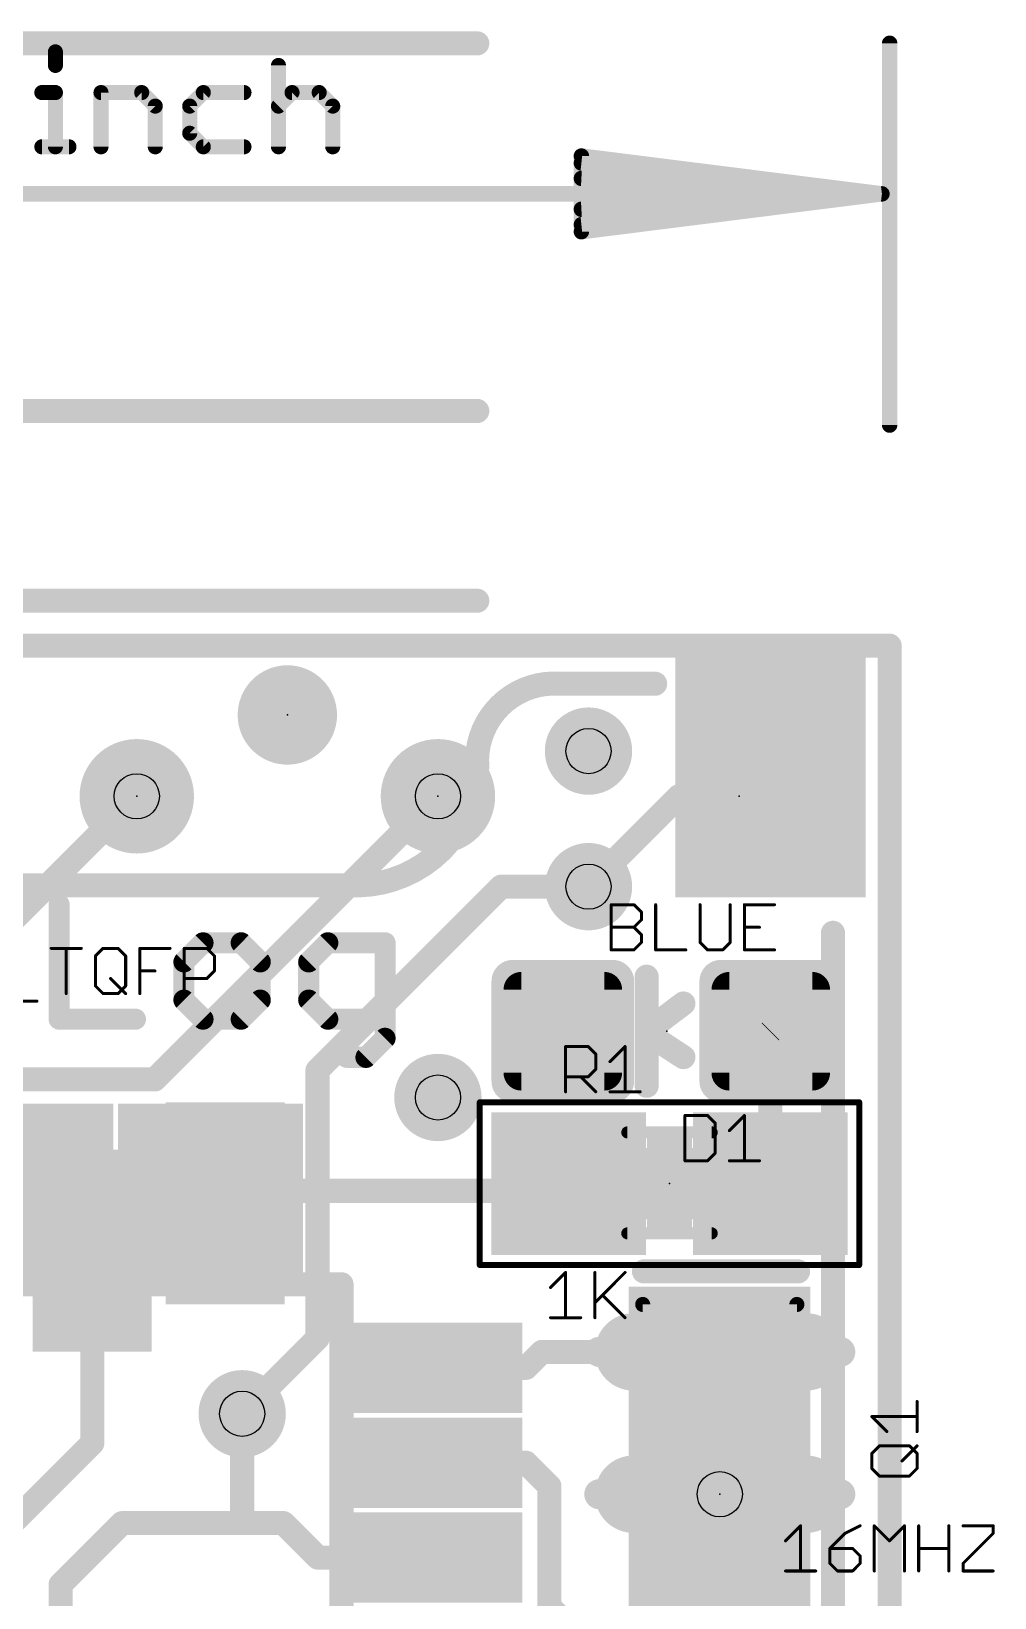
# Model space of a CAD drawing. Extents: x -41 to 66, y -18 to 24.
# Drawn here: x 8 to 16.13, y 11.02 to 24.23 of the extents above; entities that cross this region are included whole.
import ezdxf

# ---------------------------------------------------------------- set-up
doc = ezdxf.new("R2010")
doc.units = 0
for name, color, linetype in [('1', 12, 'CONTINUOUS'), ('16', 132, 'CONTINUOUS'), ('18', 110, 'CONTINUOUS'), ('20', 53, 'CONTINUOUS'), ('21', 53, 'CONTINUOUS'), ('22', 53, 'CONTINUOUS'), ('23', 53, 'CONTINUOUS'), ('25', 253, 'CONTINUOUS'), ('27', 253, 'CONTINUOUS'), ('29', 253, 'CONTINUOUS'), ('30', 253, 'CONTINUOUS'), ('31', 253, 'CONTINUOUS'), ('32', 253, 'CONTINUOUS'), ('35', 253, 'CONTINUOUS'), ('39', 12, 'CONTINUOUS'), ('41', 12, 'CONTINUOUS'), ('44', 253, 'CONTINUOUS'), ('47', 253, 'CONTINUOUS'), ('51', 53, 'CONTINUOUS'), ('52', 253, 'CONTINUOUS')]:
    doc.layers.add(name, color=color, linetype=linetype)

# ---------------------------------------------------------------- blocks, each defined once
blk = doc.blocks.new('RECT160000X160000R30')
at = {"const_width": 0.15}
blk.add_lwpolyline([(0.425, -0.35), (0.425, 0.35, 0.4142), (0.35, 0.425), (-0.35, 0.425, 0.4142), (-0.425, 0.35), (-0.425, -0.35, 0.4142), (-0.35, -0.425), (0.35, -0.425, 0.4142)], format="xyb", close=True, dxfattribs=at)
blk.add_solid([(-0.3754, -0.3754), (0.3754, -0.3754), (-0.3754, 0.3754), (0.3754, 0.3754)])
blk = doc.blocks.new('RECT192512X192512R30')
at = {"const_width": 0.1805}
blk.add_lwpolyline([(0.5114, -0.4211), (0.5114, 0.4211, 0.4142), (0.4211, 0.5114), (-0.4211, 0.5114, 0.4142), (-0.5114, 0.4211), (-0.5114, -0.4211, 0.4142), (-0.4211, -0.5114), (0.4211, -0.5114, 0.4142)], format="xyb", close=True, dxfattribs=at)
blk.add_solid([(-0.4465, -0.4465), (0.4465, -0.4465), (-0.4465, 0.4465), (0.4465, 0.4465)])
blk = doc.blocks.new('PIE')
at = {"const_width": 0.5}
blk.add_lwpolyline([(0, -0.25, 1), (0, 0.25, 1), (0, -0.25)], format="xyb", dxfattribs=at)
blk = doc.blocks.new('RECT')
blk.add_solid([(-0.5, -0.5), (0.5, -0.5), (-0.5, 0.5), (0.5, 0.5)])
blk = doc.blocks.new('RECT72000X304800R100')
at = {"const_width": 0.225}
blk.add_lwpolyline([(0.1125, -0.7275), (0.1125, 0.7275, 0.4142), (0, 0.84), (0, 0.84, 0.4142), (-0.1125, 0.7275), (-0.1125, -0.7275, 0.4142), (0, -0.84), (0, -0.84, 0.4142)], format="xyb", close=True, dxfattribs=at)
blk.add_solid([(-0.0254, -0.7529), (0.0254, -0.7529), (-0.0254, 0.7529), (0.0254, 0.7529)])
blk = doc.blocks.new('RECT104512X337312R100')
at = {"const_width": 0.3266}
blk.add_lwpolyline([(0.1633, -0.7275), (0.1633, 0.7275, 0.4142), (0, 0.8908), (0, 0.8908, 0.4142), (-0.1633, 0.7275), (-0.1633, -0.7275, 0.4142), (0, -0.8908), (0, -0.8908, 0.4142)], format="xyb", close=True, dxfattribs=at)
blk.add_solid([(-0.0254, -0.7529), (0.0254, -0.7529), (-0.0254, 0.7529), (0.0254, 0.7529)])
blk = doc.blocks.new('ROUNDV')
at = {"const_width": 0.5}
blk.add_lwpolyline([(0, -0.25, 1), (0, 0.25, 1), (0, -0.25)], format="xyb", dxfattribs=at)

msp = doc.modelspace()

# ---------------------------------------------------------------- linework, layer by layer
at = {"layer": '1'}
for points, const_width in [([(0, 19.05), (15.24, 19.05)], 0.2032), ([(15.24, 19.05), (15.24, 0)], 0.2032), ([(9.0424, 15.3924), (11.43, 17.78)], 0.2032), ([(13.462, 17.78), (12.7, 17.018)], 0.2032), ([(13.97, 17.78), (13.462, 17.78)], 0.2032), ([(14.2333, 15.7947), (14.2374, 15.7988)], 0.2032), ([(14.2333, 14.5136), (14.2333, 15.7947)], 0.2032), ([(4.5974, 15.3924), (9.0424, 15.3924)], 0.2032), ([(9.912, 14.4526), (12.4723, 14.4526)], 0.2032), ([(12.4723, 14.4526), (12.5333, 14.5136)], 0.2032), ([(12.7914, 13.0948), (13.8074, 13.0948)], 0.254), ([(13.8074, 13.0948), (14.8234, 13.0948)], 0.254), ([(12.1726, 12.96), (12.3074, 13.0948)], 0.2032), ([(12.3074, 13.0948), (12.7914, 13.0948)], 0.2032), ([(11.4046, 12.96), (12.1726, 12.96)], 0.2032), ([(9.779, 12.573), (9.779, 11.651)], 0.2032), ([(11.4046, 12.16), (12.1732, 12.16)], 0.2032), ([(12.1732, 12.16), (12.3698, 11.9634)], 0.2032), ([(12.3698, 10.9474), (12.3698, 11.9634)], 0.2032), ([(13.8074, 11.8948), (12.7914, 11.8948)], 0.254), ([(13.8074, 11.8948), (14.8234, 11.8948)], 0.254), ([(8.2474, 11.1328), (8.7655, 11.651)], 0.2032), ([(8.7655, 11.651), (9.779, 11.651)], 0.2032), ([(9.779, 11.651), (10.127, 11.651)], 0.2032), ([(10.127, 11.651), (10.418, 11.36)], 0.2032), ([(10.418, 11.36), (11.4046, 11.36)], 0.2032), ([(8.2474, 11.1328), (8.2474, 10.541)], 0.2032), ([(12.6224, 10.6948), (12.3698, 10.9474)], 0.2032)]:
    msp.add_lwpolyline(points, dxfattribs=dict(at, const_width=const_width))
for points, const_width in [([(15.2908, 19.05, 1), (15.1892, 19.05)], 0.1016), ([(15.24, 18.9992, 1), (15.24, 19.1008)], 0.1016), ([(11.4659, 17.7441, 1), (11.3941, 17.8159)], 0.1016), ([(13.462, 17.8308, 1), (13.462, 17.7292)], 0.1016), ([(13.4979, 17.7441, 1), (13.4261, 17.8159)], 0.1016), ([(13.97, 17.7292, 1), (13.97, 17.8308)], 0.1016), ([(12.6641, 17.0539, 1), (12.7359, 16.9821)], 0.1016), ([(14.1973, 15.8306, 1), (14.2692, 15.7587)], 0.1016), ([(14.2841, 15.7947, 1), (14.1825, 15.7947)], 0.1016), ([(14.2733, 15.7629, 1), (14.2015, 15.8347)], 0.1016), ([(9.0065, 15.4283, 1), (9.0783, 15.3565)], 0.1016), ([(9.0424, 15.3416, 1), (9.0424, 15.4432)], 0.1016), ([(9.912, 14.5034, 1), (9.912, 14.4018)], 0.1016), ([(12.4364, 14.4885, 1), (12.5082, 14.4167)], 0.1016), ([(12.4723, 14.4018, 1), (12.4723, 14.5034)], 0.1016), ([(12.5692, 14.4776, 1), (12.4973, 14.5495)], 0.1016), ([(14.1825, 14.5136, 1), (14.2841, 14.5136)], 0.1016), ([(12.7914, 13.1583, 1), (12.7914, 13.0313)], 0.127), ([(13.8074, 13.1583, 1), (13.8074, 13.0313)], 0.127), ([(13.8074, 13.0313, 1), (13.8074, 13.1583)], 0.127), ([(14.8234, 13.0313, 1), (14.8234, 13.1583)], 0.127), ([(12.3074, 13.1456, 1), (12.3074, 13.044)], 0.1016), ([(12.3433, 13.0589, 1), (12.2715, 13.1307)], 0.1016), ([(12.7914, 13.044, 1), (12.7914, 13.1456)], 0.1016), ([(11.4046, 13.0108, 1), (11.4046, 12.9092)], 0.1016), ([(12.1367, 12.9959, 1), (12.2085, 12.9241)], 0.1016), ([(12.1726, 12.9092, 1), (12.1726, 13.0108)], 0.1016), ([(9.8298, 12.573, 1), (9.7282, 12.573)], 0.1016), ([(11.4046, 12.2108, 1), (11.4046, 12.1092)], 0.1016), ([(12.2091, 12.1959, 1), (12.1373, 12.1241)], 0.1016), ([(12.1732, 12.1092, 1), (12.1732, 12.2108)], 0.1016), ([(12.4206, 11.9634, 1), (12.319, 11.9634)], 0.1016), ([(12.3339, 11.9275, 1), (12.4057, 11.9993)], 0.1016), ([(12.7914, 11.9583, 1), (12.7914, 11.8313)], 0.127), ([(13.8074, 11.9583, 1), (13.8074, 11.8313)], 0.127), ([(13.8074, 11.8313, 1), (13.8074, 11.9583)], 0.127), ([(14.8234, 11.8313, 1), (14.8234, 11.9583)], 0.127), ([(8.7655, 11.7018, 1), (8.7655, 11.6002)], 0.1016), ([(8.8015, 11.6151, 1), (8.7296, 11.6869)], 0.1016), ([(9.779, 11.7018, 1), (9.779, 11.6002)], 0.1016), ([(9.7282, 11.651, 1), (9.8298, 11.651)], 0.1016), ([(9.779, 11.6002, 1), (9.779, 11.7018)], 0.1016), ([(10.1629, 11.6869, 1), (10.0911, 11.6151)], 0.1016), ([(10.127, 11.6002, 1), (10.127, 11.7018)], 0.1016), ([(10.418, 11.4108, 1), (10.418, 11.3092)], 0.1016), ([(10.382, 11.3241, 1), (10.4539, 11.3959)], 0.1016), ([(11.4046, 11.3092, 1), (11.4046, 11.4108)], 0.1016), ([(8.2982, 11.1328, 1), (8.1966, 11.1328)], 0.1016), ([(8.2115, 11.1687, 1), (8.2833, 11.0969)], 0.1016), ([(12.4057, 10.9833, 1), (12.3339, 10.9115)], 0.1016)]:
    msp.add_lwpolyline(points, format="xyb", dxfattribs=dict(at, const_width=const_width))
at = {"layer": '16', "const_width": 0.2032}
for points in [[(0, 19.05), (15.24, 19.05)], [(15.24, 19.05), (15.24, 0)], [(7.4583, 16.3483), (8.89, 17.78)], [(10.414, 15.4686), (11.9634, 17.018)], [(12.7, 17.018), (11.9634, 17.018)], [(10.414, 13.208), (10.414, 15.4686)], [(8.5144, 13.9485), (8.5144, 12.3244)], [(9.779, 12.573), (10.414, 13.208)], [(8.5144, 12.3244), (7.62, 11.43)]]:
    msp.add_lwpolyline(points, dxfattribs=at)
at = {"layer": '16', "const_width": 0.1016}
for points in [[(15.2908, 19.05, 1), (15.1892, 19.05)], [(15.24, 18.9992, 1), (15.24, 19.1008)], [(8.9259, 17.7441, 1), (8.8541, 17.8159)], [(11.9634, 17.0688, 1), (11.9634, 16.9672)], [(11.9993, 16.9821, 1), (11.9275, 17.0539)], [(12.7, 16.9672, 1), (12.7, 17.0688)], [(10.4648, 15.4686, 1), (10.3632, 15.4686)], [(10.3781, 15.5045, 1), (10.4499, 15.4327)], [(8.5652, 13.9485, 1), (8.4636, 13.9485)], [(10.3632, 13.208, 1), (10.4648, 13.208)], [(10.4499, 13.1721, 1), (10.3781, 13.2439)], [(9.7431, 12.6089, 1), (9.8149, 12.5371)], [(8.5503, 12.2884, 1), (8.4784, 12.3603)], [(8.4636, 12.3244, 1), (8.5652, 12.3244)]]:
    msp.add_lwpolyline(points, format="xyb", dxfattribs=at)
at = {"layer": '20', "const_width": 0.2032}
for points in [[(15.24, 19.05), (0, 19.05)], [(15.24, 0), (15.24, 19.05)]]:
    msp.add_lwpolyline(points, dxfattribs=at)
at = {"layer": '20', "const_width": 0.1016}
for points in [[(15.2908, 19.05, 1), (15.1892, 19.05)], [(15.24, 18.9992, 1), (15.24, 19.1008)]]:
    msp.add_lwpolyline(points, format="xyb", dxfattribs=at)
at = {"layer": '21'}
for points, const_width in [([(8.2351, 16.8664), (8.2351, 15.9004)], 0.1778), ([(9.4486, 16.5444), (9.2876, 16.3834)], 0.1778), ([(9.7706, 16.5444), (9.4486, 16.5444)], 0.1778), ([(9.9316, 16.3834), (9.7706, 16.5444)], 0.1778), ([(10.5011, 16.5444), (10.34, 16.3834)], 0.1778), ([(10.9841, 16.5444), (10.5011, 16.5444)], 0.1778), ([(10.9841, 15.7394), (10.9841, 16.5444)], 0.1778), ([(9.2876, 16.3834), (9.2876, 16.0614)], 0.1778), ([(9.9316, 16.0614), (9.9316, 16.3834)], 0.1778), ([(10.34, 16.3834), (10.34, 16.0614)], 0.1778), ([(13.1904, 16.2588), (13.1904, 15.7988)], 0.2032), ([(9.2876, 16.0614), (9.4486, 15.9004)], 0.1778), ([(9.7706, 15.9004), (9.9316, 16.0614)], 0.1778), ([(10.34, 16.0614), (10.5011, 15.9004)], 0.1778), ([(13.1904, 15.7988), (13.5004, 16.0326)], 0.2032), ([(8.2351, 15.9004), (8.8791, 15.9004)], 0.1778), ([(9.4486, 15.9004), (9.7706, 15.9004)], 0.1778), ([(10.5011, 15.9004), (10.9841, 15.9004)], 0.1778), ([(13.1904, 15.3388), (13.1904, 15.7988)], 0.2032), ([(13.2058, 15.7734), (13.5004, 15.5804)], 0.2032), ([(10.8231, 15.5784), (10.9841, 15.7394)], 0.1778), ([(10.6621, 15.5784), (10.8231, 15.5784)], 0.1778), ([(13.1676, 13.7736), (14.4676, 13.7736)], 0.2032), ([(3.607, 13.665), (10.617, 13.665)], 0.2032), ([(10.617, 13.665), (10.617, 7.01)], 0.2032)]:
    msp.add_lwpolyline(points, dxfattribs=dict(at, const_width=const_width))
for points, const_width in [([(8.2796, 16.8664, 1), (8.1907, 16.8664)], 0.0889), ([(9.4486, 16.5889, 1), (9.4486, 16.5)], 0.0889), ([(9.48, 16.513, 1), (9.4172, 16.5758)], 0.0889), ([(9.802, 16.5758, 1), (9.7392, 16.513)], 0.0889), ([(9.7706, 16.5, 1), (9.7706, 16.5889)], 0.0889), ([(10.5011, 16.5889, 1), (10.5011, 16.5)], 0.0889), ([(10.5325, 16.513, 1), (10.4696, 16.5758)], 0.0889), ([(11.0285, 16.5444, 1), (10.9396, 16.5444)], 0.0889), ([(10.9841, 16.5, 1), (10.9841, 16.5889)], 0.0889), ([(9.332, 16.3834, 1), (9.2431, 16.3834)], 0.0889), ([(9.2562, 16.4148, 1), (9.319, 16.352)], 0.0889), ([(9.9761, 16.3834, 1), (9.8872, 16.3834)], 0.0889), ([(9.9002, 16.352, 1), (9.963, 16.4148)], 0.0889), ([(10.3845, 16.3834, 1), (10.2956, 16.3834)], 0.0889), ([(10.3086, 16.4148, 1), (10.3715, 16.352)], 0.0889), ([(13.2412, 16.2588, 1), (13.1396, 16.2588)], 0.1016), ([(9.319, 16.0928, 1), (9.2562, 16.03)], 0.0889), ([(9.963, 16.03, 1), (9.9002, 16.0928)], 0.0889), ([(10.3715, 16.0928, 1), (10.3086, 16.03)], 0.0889), ([(13.531, 15.992, 1), (13.4698, 16.0732)], 0.1016), ([(8.2351, 15.9449, 1), (8.2351, 15.856)], 0.0889), ([(8.8791, 15.856, 1), (8.8791, 15.9449)], 0.0889), ([(9.2431, 16.0614, 1), (9.332, 16.0614)], 0.0889), ([(9.4486, 15.9449, 1), (9.4486, 15.856)], 0.0889), ([(9.7706, 15.856, 1), (9.7706, 15.9449)], 0.0889), ([(9.8872, 16.0614, 1), (9.9761, 16.0614)], 0.0889), ([(10.2956, 16.0614, 1), (10.3845, 16.0614)], 0.0889), ([(10.5011, 15.9449, 1), (10.5011, 15.856)], 0.0889), ([(10.9841, 15.856, 1), (10.9841, 15.9449)], 0.0889), ([(8.1907, 15.9004, 1), (8.2796, 15.9004)], 0.0889), ([(9.4172, 15.869, 1), (9.48, 15.9318)], 0.0889), ([(9.7392, 15.9318, 1), (9.802, 15.869)], 0.0889), ([(10.4696, 15.869, 1), (10.5325, 15.9318)], 0.0889), ([(13.2412, 15.7988, 1), (13.1396, 15.7988)], 0.1016), ([(13.1598, 15.8394, 1), (13.221, 15.7582)], 0.1016), ([(13.2336, 15.8159, 1), (13.178, 15.7309)], 0.1016), ([(10.9396, 15.7394, 1), (11.0285, 15.7394)], 0.0889), ([(11.0155, 15.708, 1), (10.9526, 15.7708)], 0.0889), ([(13.1396, 15.7988, 1), (13.2412, 15.7988)], 0.1016), ([(10.6621, 15.6228, 1), (10.6621, 15.5339)], 0.0889), ([(10.7916, 15.6098, 1), (10.8545, 15.547)], 0.0889), ([(10.8231, 15.5339, 1), (10.8231, 15.6228)], 0.0889), ([(13.4726, 15.5379, 1), (13.5282, 15.6229)], 0.1016), ([(13.1396, 15.3388, 1), (13.2412, 15.3388)], 0.1016), ([(13.1676, 13.8244, 1), (13.1676, 13.7228)], 0.1016), ([(14.4676, 13.7228, 1), (14.4676, 13.8244)], 0.1016), ([(10.6678, 13.665, 1), (10.5662, 13.665)], 0.1016), ([(10.617, 13.6142, 1), (10.617, 13.7158)], 0.1016)]:
    msp.add_lwpolyline(points, format="xyb", dxfattribs=dict(at, const_width=const_width))
at = {"layer": '22'}
for points, const_width in [([(12.462, 18.729, 0.4599), (11.762, 18.029)], 0.2032), ([(12.462, 18.7798, 1), (12.462, 18.6782)], 0.1016), ([(12.4581, 18.6783, 1), (12.4659, 18.7797)], 0.1016), ([(13.262, 18.6782, 1), (13.262, 18.7798)], 0.1016), ([(10.762, 17.029, 0.4), (11.762, 18.029)], 0.2032), ([(11.8128, 18.0278, 1), (11.7112, 18.0302)], 0.1016), ([(11.7113, 18.0251, 1), (11.8127, 18.0329)], 0.1016), ([(10.7608, 17.0798, 1), (10.7632, 16.9782)], 0.1016), ([(10.762, 16.9782, 1), (10.762, 17.0798)], 0.1016), ([(14.8128, 16.629, 1), (14.7112, 16.629)], 0.1016)]:
    msp.add_lwpolyline(points, format="xyb", dxfattribs=dict(at, const_width=const_width))
at = {"layer": '22', "const_width": 0.2032}
for points in [[(12.462, 18.729), (13.262, 18.729)], [(10.762, 17.029), (2.362, 17.029)], [(14.762, 3.429), (14.762, 16.629)]]:
    msp.add_lwpolyline(points, dxfattribs=at)
at = {"layer": '23'}
for p in [(10.16, 18.4658), (8.89, 17.78), (11.43, 17.78), (13.97, 17.78), (13.3604, 15.7988), (13.3833, 14.5136), (13.8074, 11.8948)]:
    msp.add_point(p, dxfattribs=at)
at = {"layer": '25', "const_width": 0.0254}
for points in [[(12.507, 15.2883), (12.507, 15.6696)], [(12.507, 15.6696), (12.6976, 15.6696)], [(12.6976, 15.6696), (12.7612, 15.606)], [(12.7612, 15.606), (12.7612, 15.4789)], [(12.8812, 15.5425), (13.0083, 15.6696)], [(13.0083, 15.6696), (13.0083, 15.2883)], [(12.7612, 15.4789), (12.6976, 15.4154)], [(12.6976, 15.4154), (12.507, 15.4154)], [(12.6341, 15.4154), (12.7612, 15.2883)], [(12.8812, 15.2883), (13.1354, 15.2883)], [(13.5137, 15.0879), (13.5137, 14.7066)], [(13.7043, 15.0879), (13.5137, 15.0879)], [(13.7679, 15.0244), (13.7043, 15.0879)], [(13.8879, 14.9608), (14.015, 15.0879)], [(14.015, 15.0879), (14.015, 14.7066)], [(13.7679, 14.7702), (13.7679, 15.0244)], [(13.5137, 14.7066), (13.7043, 14.7066)], [(13.7043, 14.7066), (13.7679, 14.7702)], [(13.8879, 14.7066), (14.1421, 14.7066)], [(15.4711, 12.4224), (15.4711, 12.6766)], [(15.2169, 12.4224), (15.0898, 12.5495)], [(15.0898, 12.5495), (15.4711, 12.5495)], [(15.0898, 12.2389), (15.1534, 12.3024)], [(15.1534, 12.3024), (15.4076, 12.3024)], [(15.344, 12.1753), (15.4711, 12.3024)], [(15.4076, 12.3024), (15.4711, 12.2389)], [(15.0898, 12.1118), (15.0898, 12.2389)], [(15.4711, 12.2389), (15.4711, 12.1118)], [(15.1534, 12.0482), (15.0898, 12.1118)], [(15.4076, 12.0482), (15.1534, 12.0482)], [(15.4711, 12.1118), (15.4076, 12.0482)]]:
    msp.add_lwpolyline(points, dxfattribs=at)
at = {"layer": '25', "const_width": 0.0127}
for points in [[(12.5133, 15.6696, 1), (12.5006, 15.6696)], [(12.507, 15.6759, 1), (12.507, 15.6632)], [(12.7021, 15.6741, 1), (12.6931, 15.6651)], [(12.6976, 15.6632, 1), (12.6976, 15.6759)], [(12.7675, 15.606, 1), (12.7548, 15.606)], [(12.7567, 15.6015, 1), (12.7657, 15.6105)], [(13.0146, 15.6696, 1), (13.0019, 15.6696)], [(13.0128, 15.6651, 1), (13.0038, 15.6741)], [(12.7548, 15.4789, 1), (12.7675, 15.4789)], [(12.7657, 15.4744, 1), (12.7567, 15.4834)], [(12.8767, 15.547, 1), (12.8857, 15.538)], [(12.507, 15.4217, 1), (12.507, 15.409)], [(12.6386, 15.4198, 1), (12.6296, 15.4109)], [(12.6931, 15.4198, 1), (12.7021, 15.4109)], [(12.6976, 15.409, 1), (12.6976, 15.4217)], [(12.5006, 15.2883, 1), (12.5133, 15.2883)], [(12.7567, 15.2838, 1), (12.7657, 15.2927)], [(12.8812, 15.2946, 1), (12.8812, 15.2819)], [(13.0019, 15.2883, 1), (13.0146, 15.2883)], [(13.1354, 15.2819, 1), (13.1354, 15.2946)], [(13.52, 15.0879, 1), (13.5073, 15.0879)], [(13.5137, 15.0943, 1), (13.5137, 15.0816)], [(13.7088, 15.0924, 1), (13.6999, 15.0834)], [(13.7043, 15.0816, 1), (13.7043, 15.0943)], [(14.0213, 15.0879, 1), (14.0086, 15.0879)], [(14.0195, 15.0834, 1), (14.0105, 15.0924)], [(13.7742, 15.0244, 1), (13.7615, 15.0244)], [(13.7634, 15.0199, 1), (13.7724, 15.0289)], [(13.8834, 14.9653, 1), (13.8924, 14.9563)], [(13.5073, 14.7066, 1), (13.52, 14.7066)], [(13.5137, 14.7129, 1), (13.5137, 14.7003)], [(13.6999, 14.7111, 1), (13.7088, 14.7021)], [(13.7043, 14.7003, 1), (13.7043, 14.7129)], [(13.7615, 14.7702, 1), (13.7742, 14.7702)], [(13.7724, 14.7657, 1), (13.7634, 14.7746)], [(13.8879, 14.7129, 1), (13.8879, 14.7003)], [(14.0086, 14.7066, 1), (14.0213, 14.7066)], [(14.1421, 14.7003, 1), (14.1421, 14.7129)], [(15.4775, 12.6766, 1), (15.4648, 12.6766)], [(15.0943, 12.554, 1), (15.0853, 12.545)], [(15.0898, 12.5559, 1), (15.0898, 12.5432)], [(15.4711, 12.5432, 1), (15.4711, 12.5559)], [(15.2124, 12.4179, 1), (15.2214, 12.4269)], [(15.4648, 12.4224, 1), (15.4775, 12.4224)], [(15.1534, 12.3088, 1), (15.1534, 12.2961)], [(15.1579, 12.2979, 1), (15.1489, 12.3069)], [(15.4121, 12.3069, 1), (15.4031, 12.2979)], [(15.4076, 12.2961, 1), (15.4076, 12.3088)], [(15.4756, 12.2979, 1), (15.4667, 12.3069)], [(15.0853, 12.2434, 1), (15.0943, 12.2344)], [(15.0962, 12.2389, 1), (15.0835, 12.2389)], [(15.3395, 12.1798, 1), (15.3485, 12.1708)], [(15.4775, 12.2389, 1), (15.4648, 12.2389)], [(15.4667, 12.2344, 1), (15.4756, 12.2434)], [(15.0943, 12.1162, 1), (15.0853, 12.1073)], [(15.0835, 12.1118, 1), (15.0962, 12.1118)], [(15.1534, 12.0546, 1), (15.1534, 12.0419)], [(15.1489, 12.0437, 1), (15.1579, 12.0527)], [(15.4031, 12.0527, 1), (15.4121, 12.0437)], [(15.4076, 12.0419, 1), (15.4076, 12.0546)], [(15.4648, 12.1118, 1), (15.4775, 12.1118)], [(15.4756, 12.1073, 1), (15.4667, 12.1162)]]:
    msp.add_lwpolyline(points, format="xyb", dxfattribs=at)
at = {"layer": '27', "const_width": 0.0254}
for points in [[(12.8923, 16.4846), (12.8923, 16.8659)], [(12.8923, 16.8659), (13.0829, 16.8659)], [(13.0829, 16.8659), (13.1465, 16.8024)], [(13.1465, 16.8024), (13.1465, 16.7388)], [(13.2665, 16.8659), (13.2665, 16.4846)], [(13.6407, 16.8659), (13.6407, 16.5482)], [(13.8949, 16.5482), (13.8949, 16.8659)], [(14.2691, 16.8659), (14.0149, 16.8659)], [(14.0149, 16.8659), (14.0149, 16.4846)], [(12.8923, 16.6753), (13.0829, 16.6753)], [(13.1465, 16.7388), (13.0829, 16.6753)], [(13.0829, 16.6753), (13.1465, 16.6117)], [(14.0149, 16.6753), (14.142, 16.6753)], [(13.1465, 16.5482), (13.0829, 16.4846)], [(13.1465, 16.6117), (13.1465, 16.5482)], [(13.6407, 16.5482), (13.7042, 16.4846)], [(13.8313, 16.4846), (13.8949, 16.5482)], [(8.1679, 16.4976), (8.4221, 16.4976)], [(8.295, 16.1163), (8.295, 16.4976)], [(8.5421, 16.4341), (8.6056, 16.4976)], [(8.5421, 16.1799), (8.5421, 16.4341)], [(8.6056, 16.4976), (8.7327, 16.4976)], [(8.7327, 16.4976), (8.7963, 16.4341)], [(8.7963, 16.4341), (8.7963, 16.1799)], [(8.9163, 16.1163), (8.9163, 16.4976)], [(8.9163, 16.4976), (9.1705, 16.4976)], [(9.2905, 16.1163), (9.2905, 16.4976)], [(9.2905, 16.4976), (9.4811, 16.4976)], [(9.4811, 16.4976), (9.5447, 16.4341)], [(9.5447, 16.4341), (9.5447, 16.307)], [(13.0829, 16.4846), (12.8923, 16.4846)], [(13.2665, 16.4846), (13.5207, 16.4846)], [(13.7042, 16.4846), (13.8313, 16.4846)], [(14.0149, 16.4846), (14.2691, 16.4846)], [(8.6692, 16.2434), (8.7963, 16.1163)], [(8.9163, 16.307), (9.0434, 16.307)], [(9.4811, 16.2434), (9.2905, 16.2434)], [(9.5447, 16.307), (9.4811, 16.2434)], [(8.6056, 16.1163), (8.5421, 16.1799)], [(8.7327, 16.1163), (8.6056, 16.1163)], [(8.7963, 16.1799), (8.7327, 16.1163)], [(7.7936, 16.0527), (8.0479, 16.0527)], [(12.38, 13.6375), (12.5071, 13.7646)], [(12.5071, 13.7646), (12.5071, 13.3833)], [(12.7542, 13.7646), (12.7542, 13.3833)], [(12.7542, 13.5104), (13.0084, 13.7646)], [(12.8177, 13.5739), (13.0084, 13.3833)], [(12.38, 13.3833), (12.6342, 13.3833)], [(14.3621, 11.5014), (14.4892, 11.6285)], [(14.4892, 11.6285), (14.4892, 11.2472)], [(14.9905, 11.6285), (14.8634, 11.565)], [(15.1105, 11.2472), (15.1105, 11.6285)], [(15.1105, 11.6285), (15.2376, 11.5014)], [(15.2376, 11.5014), (15.3647, 11.6285)], [(15.3647, 11.6285), (15.3647, 11.2472)], [(15.4847, 11.2472), (15.4847, 11.6285)], [(15.7389, 11.6285), (15.7389, 11.2472)], [(15.8589, 11.6285), (16.1131, 11.6285)], [(16.1131, 11.6285), (16.1131, 11.565)], [(14.8634, 11.565), (14.7363, 11.4379)], [(16.1131, 11.565), (15.8589, 11.3108)], [(14.7363, 11.4379), (14.7363, 11.3108)], [(14.927, 11.4379), (14.7363, 11.4379)], [(14.9905, 11.3743), (14.927, 11.4379)], [(14.9905, 11.3108), (14.9905, 11.3743)], [(15.4847, 11.4379), (15.7389, 11.4379)], [(14.3621, 11.2472), (14.6163, 11.2472)], [(14.7363, 11.3108), (14.7999, 11.2472)], [(14.7999, 11.2472), (14.927, 11.2472)], [(14.927, 11.2472), (14.9905, 11.3108)], [(15.8589, 11.3108), (15.8589, 11.2472)], [(15.8589, 11.2472), (16.1131, 11.2472)]]:
    msp.add_lwpolyline(points, dxfattribs=at)
at = {"layer": '27', "const_width": 0.0127}
for points in [[(12.8986, 16.8659, 1), (12.8859, 16.8659)], [(12.8923, 16.8723, 1), (12.8923, 16.8596)], [(13.0874, 16.8704, 1), (13.0784, 16.8614)], [(13.0829, 16.8596, 1), (13.0829, 16.8723)], [(13.1528, 16.8024, 1), (13.1401, 16.8024)], [(13.142, 16.7979, 1), (13.151, 16.8069)], [(13.2728, 16.8659, 1), (13.2601, 16.8659)], [(13.647, 16.8659, 1), (13.6343, 16.8659)], [(13.9012, 16.8659, 1), (13.8885, 16.8659)], [(14.0212, 16.8659, 1), (14.0085, 16.8659)], [(14.0149, 16.8723, 1), (14.0149, 16.8596)], [(14.2691, 16.8596, 1), (14.2691, 16.8723)], [(12.8923, 16.6816, 1), (12.8923, 16.6689)], [(13.0874, 16.6798, 1), (13.0784, 16.6708)], [(13.0784, 16.6798, 1), (13.0874, 16.6708)], [(13.0829, 16.6689, 1), (13.0829, 16.6816)], [(13.1401, 16.7388, 1), (13.1528, 16.7388)], [(13.151, 16.7343, 1), (13.142, 16.7433)], [(14.0149, 16.6816, 1), (14.0149, 16.6689)], [(14.142, 16.6689, 1), (14.142, 16.6816)], [(13.1528, 16.6117, 1), (13.1401, 16.6117)], [(13.1401, 16.5482, 1), (13.1528, 16.5482)], [(13.142, 16.6072, 1), (13.151, 16.6162)], [(13.151, 16.5437, 1), (13.142, 16.5526)], [(13.6452, 16.5526, 1), (13.6362, 16.5437)], [(13.6343, 16.5482, 1), (13.647, 16.5482)], [(13.8885, 16.5482, 1), (13.9012, 16.5482)], [(13.8994, 16.5437, 1), (13.8904, 16.5526)], [(8.1679, 16.504, 1), (8.1679, 16.4913)], [(8.3013, 16.4976, 1), (8.2886, 16.4976)], [(8.4221, 16.4913, 1), (8.4221, 16.504)], [(8.5484, 16.4341, 1), (8.5357, 16.4341)], [(8.5376, 16.4386, 1), (8.5465, 16.4296)], [(8.6056, 16.504, 1), (8.6056, 16.4913)], [(8.6101, 16.4931, 1), (8.6011, 16.5021)], [(8.7372, 16.5021, 1), (8.7282, 16.4931)], [(8.7327, 16.4913, 1), (8.7327, 16.504)], [(8.8026, 16.4341, 1), (8.7899, 16.4341)], [(8.7918, 16.4296, 1), (8.8008, 16.4386)], [(8.9163, 16.504, 1), (8.9163, 16.4913)], [(8.9226, 16.4976, 1), (8.9099, 16.4976)], [(9.1705, 16.4913, 1), (9.1705, 16.504)], [(9.2905, 16.504, 1), (9.2905, 16.4913)], [(9.2968, 16.4976, 1), (9.2841, 16.4976)], [(9.4856, 16.5021, 1), (9.4766, 16.4931)], [(9.4811, 16.4913, 1), (9.4811, 16.504)], [(9.551, 16.4341, 1), (9.5383, 16.4341)], [(9.5402, 16.4296, 1), (9.5492, 16.4386)], [(12.8923, 16.491, 1), (12.8923, 16.4782)], [(12.8859, 16.4846, 1), (12.8986, 16.4846)], [(13.0784, 16.4891, 1), (13.0874, 16.4801)], [(13.0829, 16.4782, 1), (13.0829, 16.491)], [(13.2601, 16.4846, 1), (13.2728, 16.4846)], [(13.2665, 16.491, 1), (13.2665, 16.4782)], [(13.5207, 16.4782, 1), (13.5207, 16.491)], [(13.7042, 16.491, 1), (13.7042, 16.4782)], [(13.6997, 16.4801, 1), (13.7087, 16.4891)], [(13.8269, 16.4891, 1), (13.8358, 16.4801)], [(13.8313, 16.4782, 1), (13.8313, 16.491)], [(14.0085, 16.4846, 1), (14.0212, 16.4846)], [(14.0149, 16.491, 1), (14.0149, 16.4782)], [(14.2691, 16.4782, 1), (14.2691, 16.491)], [(8.6737, 16.2479, 1), (8.6647, 16.2389)], [(8.9163, 16.3133, 1), (8.9163, 16.3006)], [(9.0434, 16.3006, 1), (9.0434, 16.3133)], [(9.2905, 16.2498, 1), (9.2905, 16.2371)], [(9.4766, 16.2479, 1), (9.4856, 16.2389)], [(9.4811, 16.2371, 1), (9.4811, 16.2498)], [(9.5383, 16.307, 1), (9.551, 16.307)], [(9.5492, 16.3025, 1), (9.5402, 16.3115)], [(8.2886, 16.1163, 1), (8.3013, 16.1163)], [(8.5357, 16.1799, 1), (8.5484, 16.1799)], [(8.5465, 16.1843, 1), (8.5376, 16.1754)], [(8.6056, 16.1227, 1), (8.6056, 16.11)], [(8.6011, 16.1118, 1), (8.6101, 16.1208)], [(8.7282, 16.1208, 1), (8.7372, 16.1118)], [(8.7327, 16.11, 1), (8.7327, 16.1227)], [(8.7899, 16.1799, 1), (8.8026, 16.1799)], [(8.8008, 16.1754, 1), (8.7918, 16.1843)], [(8.7918, 16.1118, 1), (8.8008, 16.1208)], [(8.9099, 16.1163, 1), (8.9226, 16.1163)], [(9.2841, 16.1163, 1), (9.2968, 16.1163)], [(8.0479, 16.0464, 1), (8.0479, 16.0591)], [(12.5134, 13.7646, 1), (12.5007, 13.7646)], [(12.5116, 13.7601, 1), (12.5026, 13.7691)], [(12.7605, 13.7646, 1), (12.7478, 13.7646)], [(13.0129, 13.7601, 1), (13.0039, 13.7691)], [(12.3755, 13.642, 1), (12.3844, 13.633)], [(12.7497, 13.5148, 1), (12.7587, 13.5059)], [(12.8222, 13.5784, 1), (12.8132, 13.5694)], [(12.38, 13.3896, 1), (12.38, 13.3769)], [(12.5007, 13.3833, 1), (12.5134, 13.3833)], [(12.6342, 13.3769, 1), (12.6342, 13.3896)], [(12.7478, 13.3833, 1), (12.7605, 13.3833)], [(13.0039, 13.3788, 1), (13.0129, 13.3877)], [(14.4956, 11.6285, 1), (14.4829, 11.6285)], [(14.4937, 11.6241, 1), (14.4847, 11.633)], [(14.9934, 11.6229, 1), (14.9877, 11.6342)], [(15.115, 11.633, 1), (15.106, 11.6241)], [(15.1169, 11.6285, 1), (15.1042, 11.6285)], [(15.3711, 11.6285, 1), (15.3584, 11.6285)], [(15.3692, 11.6241, 1), (15.3602, 11.633)], [(15.4911, 11.6285, 1), (15.4784, 11.6285)], [(15.7453, 11.6285, 1), (15.7326, 11.6285)], [(15.8589, 11.6349, 1), (15.8589, 11.6222)], [(16.1195, 11.6285, 1), (16.1068, 11.6285)], [(16.1131, 11.6222, 1), (16.1131, 11.6349)], [(14.3576, 11.5059, 1), (14.3666, 11.4969)], [(14.8606, 11.5707, 1), (14.8663, 11.5593)], [(14.8679, 11.5605, 1), (14.8589, 11.5695)], [(15.2331, 11.5059, 1), (15.2421, 11.4969)], [(15.2331, 11.4969, 1), (15.2421, 11.5059)], [(16.1068, 11.565, 1), (16.1195, 11.565)], [(16.1176, 11.5605, 1), (16.1087, 11.5695)], [(14.7363, 11.4442, 1), (14.7363, 11.4315)], [(14.7318, 11.4424, 1), (14.7408, 11.4334)], [(14.7427, 11.4379, 1), (14.73, 11.4379)], [(14.9315, 11.4424, 1), (14.9225, 11.4334)], [(14.927, 11.4315, 1), (14.927, 11.4442)], [(14.9969, 11.3743, 1), (14.9842, 11.3743)], [(14.986, 11.3698, 1), (14.995, 11.3788)], [(15.4847, 11.4442, 1), (15.4847, 11.4315)], [(15.7389, 11.4315, 1), (15.7389, 11.4442)], [(14.3621, 11.2536, 1), (14.3621, 11.2409)], [(14.4829, 11.2472, 1), (14.4956, 11.2472)], [(14.6163, 11.2409, 1), (14.6163, 11.2536)], [(14.7408, 11.3153, 1), (14.7318, 11.3063)], [(14.73, 11.3108, 1), (14.7427, 11.3108)], [(14.7999, 11.2536, 1), (14.7999, 11.2409)], [(14.7954, 11.2427, 1), (14.8044, 11.2517)], [(14.9225, 11.2517, 1), (14.9315, 11.2427)], [(14.927, 11.2409, 1), (14.927, 11.2536)], [(14.9842, 11.3108, 1), (14.9969, 11.3108)], [(14.995, 11.3063, 1), (14.986, 11.3153)], [(15.1042, 11.2472, 1), (15.1169, 11.2472)], [(15.3584, 11.2472, 1), (15.3711, 11.2472)], [(15.4784, 11.2472, 1), (15.4911, 11.2472)], [(15.7326, 11.2472, 1), (15.7453, 11.2472)], [(15.8544, 11.3153, 1), (15.8634, 11.3063)], [(15.8589, 11.2536, 1), (15.8589, 11.2409)], [(15.8653, 11.3108, 1), (15.8526, 11.3108)], [(15.8526, 11.2472, 1), (15.8653, 11.2472)], [(16.1131, 11.2409, 1), (16.1131, 11.2536)]]:
    msp.add_lwpolyline(points, format="xyb", dxfattribs=at)
at = {"layer": '39', "const_width": 0.0508}
for points in [[(11.7831, 15.1994), (14.9835, 15.1994)], [(11.7831, 13.8278), (11.7831, 15.1994)], [(14.9835, 15.1994), (14.9835, 13.8278)], [(14.9835, 13.8278), (11.7831, 13.8278)]]:
    msp.add_lwpolyline(points, dxfattribs=at)
at = {"layer": '39', "const_width": 0.0254}
for points in [[(11.7831, 15.2121, 1), (11.7831, 15.1867)], [(11.7958, 15.1994, 1), (11.7704, 15.1994)], [(14.9962, 15.1994, 1), (14.9708, 15.1994)], [(14.9835, 15.1867, 1), (14.9835, 15.2121)], [(11.7831, 13.8405, 1), (11.7831, 13.8151)], [(11.7704, 13.8278, 1), (11.7958, 13.8278)], [(14.9708, 13.8278, 1), (14.9962, 13.8278)], [(14.9835, 13.8151, 1), (14.9835, 13.8405)]]:
    msp.add_lwpolyline(points, format="xyb", dxfattribs=at)
at = {"layer": '44'}
for centre in [(12.7, 18.161), (8.89, 17.78), (11.43, 17.78), (12.7, 17.018), (11.43, 15.24), (9.779, 12.573), (13.8074, 11.8948)]:
    msp.add_circle(centre, 0.1905, dxfattribs=at)
at = {"layer": '47'}
for points, const_width in [([(15.24, 24.13), (15.24, 20.91)], 0.13), ([(8.2037, 24.0575), (8.2037, 23.9431)], 0.127), ([(10.0851, 23.9431), (10.0851, 23.2567)], 0.127), ([(8.0893, 23.7143), (8.2037, 23.7143)], 0.127), ([(8.2037, 23.7143), (8.2037, 23.2567)], 0.127), ([(8.5883, 23.2567), (8.5883, 23.7143)], 0.127), ([(8.5883, 23.7143), (8.9315, 23.7143)], 0.127), ([(8.9315, 23.7143), (9.0459, 23.5999)], 0.127), ([(9.4511, 23.7143), (9.3367, 23.5999)], 0.127), ([(9.7943, 23.7143), (9.4511, 23.7143)], 0.127), ([(10.0851, 23.5999), (10.1995, 23.7143)], 0.127), ([(10.1995, 23.7143), (10.4283, 23.7143)], 0.127), ([(10.4283, 23.7143), (10.5427, 23.5999)], 0.127), ([(9.0459, 23.5999), (9.0459, 23.2567)], 0.127), ([(9.3367, 23.5999), (9.3367, 23.3711)], 0.127), ([(10.5427, 23.5999), (10.5427, 23.2567)], 0.127), ([(9.3367, 23.3711), (9.4511, 23.2567)], 0.127), ([(8.0893, 23.2567), (8.3181, 23.2567)], 0.127), ([(9.4511, 23.2567), (9.7943, 23.2567)], 0.127), ([(15.175, 22.86), (12.64, 23.1792)], 0.13), ([(12.64, 23.1792), (12.64, 22.5408)], 0.13), ([(15.175, 22.86), (12.64, 23.12)], 0.13), ([(15.175, 22.86), (12.64, 22.99)], 0.13), ([(0.065, 22.86), (15.175, 22.86)], 0.13), ([(12.64, 22.5408), (15.175, 22.86)], 0.13), ([(12.64, 22.73), (15.175, 22.86)], 0.13), ([(12.64, 22.6), (15.175, 22.86)], 0.13)]:
    msp.add_lwpolyline(points, dxfattribs=dict(at, const_width=const_width))
for points, const_width in [([(15.2725, 24.13, 1), (15.2075, 24.13)], 0.065), ([(8.2355, 24.0575, 1), (8.172, 24.0575)], 0.0635), ([(8.172, 23.9431, 1), (8.2355, 23.9431)], 0.0635), ([(10.1169, 23.9431, 1), (10.0534, 23.9431)], 0.0635), ([(8.0893, 23.746, 1), (8.0893, 23.6825)], 0.0635), ([(8.2355, 23.7143, 1), (8.172, 23.7143)], 0.0635), ([(8.2037, 23.6825, 1), (8.2037, 23.746)], 0.0635), ([(8.62, 23.7143, 1), (8.5565, 23.7143)], 0.0635), ([(8.5883, 23.746, 1), (8.5883, 23.6825)], 0.0635), ([(8.9539, 23.7367, 1), (8.909, 23.6918)], 0.0635), ([(8.9315, 23.6825, 1), (8.9315, 23.746)], 0.0635), ([(9.4511, 23.746, 1), (9.4511, 23.6825)], 0.0635), ([(9.4735, 23.6918, 1), (9.4286, 23.7367)], 0.0635), ([(9.7943, 23.6825, 1), (9.7943, 23.746)], 0.0635), ([(10.1995, 23.746, 1), (10.1995, 23.6825)], 0.0635), ([(10.222, 23.6918, 1), (10.1771, 23.7367)], 0.0635), ([(10.4508, 23.7367, 1), (10.4059, 23.6918)], 0.0635), ([(10.4283, 23.6825, 1), (10.4283, 23.746)], 0.0635), ([(9.0776, 23.5999, 1), (9.0141, 23.5999)], 0.0635), ([(9.0234, 23.5774, 1), (9.0683, 23.6223)], 0.0635), ([(9.3684, 23.5999, 1), (9.3049, 23.5999)], 0.0635), ([(9.3142, 23.6223, 1), (9.3591, 23.5774)], 0.0635), ([(10.0627, 23.6223, 1), (10.1076, 23.5774)], 0.0635), ([(10.5745, 23.5999, 1), (10.511, 23.5999)], 0.0635), ([(10.5203, 23.5774, 1), (10.5652, 23.6223)], 0.0635), ([(9.3049, 23.3711, 1), (9.3684, 23.3711)], 0.0635), ([(9.3591, 23.3935, 1), (9.3142, 23.3486)], 0.0635), ([(8.0893, 23.2885, 1), (8.0893, 23.225)], 0.0635), ([(8.172, 23.2567, 1), (8.2355, 23.2567)], 0.0635), ([(8.3181, 23.225, 1), (8.3181, 23.2885)], 0.0635), ([(8.5565, 23.2567, 1), (8.62, 23.2567)], 0.0635), ([(9.0141, 23.2567, 1), (9.0776, 23.2567)], 0.0635), ([(9.4511, 23.2885, 1), (9.4511, 23.225)], 0.0635), ([(9.4286, 23.2342, 1), (9.4735, 23.2792)], 0.0635), ([(9.7943, 23.225, 1), (9.7943, 23.2885)], 0.0635), ([(10.0534, 23.2567, 1), (10.1169, 23.2567)], 0.0635), ([(10.511, 23.2567, 1), (10.5745, 23.2567)], 0.0635), ([(12.6441, 23.2115, 1), (12.6359, 23.147)], 0.065), ([(12.6725, 23.1792, 1), (12.6075, 23.1792)], 0.065), ([(12.6433, 23.1523, 1), (12.6367, 23.0877)], 0.065), ([(12.6417, 23.0225, 1), (12.6383, 22.9575)], 0.065), ([(15.1791, 22.8278, 1), (15.1709, 22.8922)], 0.065), ([(15.1709, 22.8278, 1), (15.1791, 22.8922)], 0.065), ([(15.1783, 22.8277, 1), (15.1717, 22.8923)], 0.065), ([(15.1717, 22.8277, 1), (15.1783, 22.8923)], 0.065), ([(15.1733, 22.8275, 1), (15.1767, 22.8925)], 0.065), ([(15.1767, 22.8275, 1), (15.1733, 22.8925)], 0.065), ([(15.175, 22.8275, 1), (15.175, 22.8925)], 0.065), ([(12.6383, 22.7625, 1), (12.6417, 22.6975)], 0.065), ([(12.6367, 22.6323, 1), (12.6433, 22.5677)], 0.065), ([(12.6359, 22.573, 1), (12.6441, 22.5085)], 0.065), ([(12.6075, 22.5408, 1), (12.6725, 22.5408)], 0.065), ([(15.2075, 20.91, 1), (15.2725, 20.91)], 0.065)]:
    msp.add_lwpolyline(points, format="xyb", dxfattribs=dict(at, const_width=const_width))
at = {"layer": '51'}
for points, const_width in [([(13.0273, 14.9456), (13.7393, 14.9456)], 0.1016), ([(13.0273, 14.0946), (13.7393, 14.0946)], 0.1016), ([(13.1574, 10.2948), (13.1574, 13.4948)], 0.127), ([(13.1574, 13.4948), (14.4574, 13.4948)], 0.127), ([(14.4574, 13.4948), (14.4574, 10.2948)], 0.127)]:
    msp.add_lwpolyline(points, dxfattribs=dict(at, const_width=const_width))
for points, const_width in [([(13.0273, 14.971, 1), (13.0273, 14.9202)], 0.0508), ([(13.7393, 14.9202, 1), (13.7393, 14.971)], 0.0508), ([(13.0273, 14.12, 1), (13.0273, 14.0692)], 0.0508), ([(13.7393, 14.0692, 1), (13.7393, 14.12)], 0.0508), ([(13.1574, 13.5266, 1), (13.1574, 13.4631)], 0.0635), ([(13.1892, 13.4948, 1), (13.1257, 13.4948)], 0.0635), ([(14.4892, 13.4948, 1), (14.4257, 13.4948)], 0.0635), ([(14.4574, 13.4631, 1), (14.4574, 13.5266)], 0.0635)]:
    msp.add_lwpolyline(points, format="xyb", dxfattribs=dict(at, const_width=const_width))
at = {"layer": '52', "const_width": 0.2032}
for points in [[(0.762, 24.129), (11.762, 24.129)], [(0.762, 21.029), (11.762, 21.029)], [(11.762, 19.429), (0.762, 19.429)]]:
    msp.add_lwpolyline(points, dxfattribs=at)
at = {"layer": '52', "const_width": 0.1016}
for points in [[(11.762, 24.0782, 1), (11.762, 24.1798)], [(11.762, 20.9782, 1), (11.762, 21.0798)], [(11.762, 19.3782, 1), (11.762, 19.4798)]]:
    msp.add_lwpolyline(points, format="xyb", dxfattribs=at)

# ---------------------------------------------------------------- block references
at = {"layer": '1'}
for p, xscale, yscale in [((10.16, 18.4658), 0.635, 0.635), ((8.89, 17.78), 0.762, 0.762), ((11.43, 17.78), 0.762, 0.762), ((13.97, 17.78), 0.762, 0.762)]:
    msp.add_blockref('PIE', p, dxfattribs=dict(at, xscale=xscale, yscale=yscale))
for name, p, rotation in [('RECT160000X160000R30', (12.4834, 15.7988), 90), ('RECT160000X160000R30', (14.2374, 15.7988), 90), ('RECT72000X304800R100', (13.8074, 13.0948), 270), ('RECT72000X304800R100', (13.8074, 11.8948), 270)]:
    msp.add_blockref(name, p, dxfattribs=dict(at, rotation=rotation))
at = {"layer": '1', "rotation": 180}
for p, xscale, yscale in [((8.312, 14.4526), 0.5588, 1.27), ((9.112, 14.4526), 0.5588, 1.27), ((9.912, 14.4526), 0.5588, 1.27), ((11.4046, 12.96), 1.27, 0.5588), ((11.4046, 12.16), 1.27, 0.5588), ((11.4046, 11.36), 1.27, 0.5588)]:
    msp.add_blockref('RECT', p, dxfattribs=dict(at, xscale=xscale, yscale=yscale))
at = {"layer": '1', "xscale": 1.1}
for p in [(12.5333, 14.5136), (14.2333, 14.5136)]:
    msp.add_blockref('RECT', p, dxfattribs=at)
at = {"layer": '16', "rotation": 180}
for p, xscale, yscale in [((14.235, 17.979), 1.4, 1.9), ((9.6362, 14.3482), 0.8, 1.5), ((8.5144, 13.9485), 0.8, 1.5)]:
    msp.add_blockref('RECT', p, dxfattribs=dict(at, xscale=xscale, yscale=yscale))
at = {"layer": '18', "xscale": 0.7366, "yscale": 0.7366}
for p in [(12.7, 18.161), (12.7, 18.161), (8.89, 17.78), (8.89, 17.78), (11.43, 17.78), (11.43, 17.78), (12.7, 17.018), (12.7, 17.018), (11.43, 15.24), (11.43, 15.24), (9.779, 12.573), (9.779, 12.573), (13.8074, 11.8948), (13.8074, 11.8948)]:
    msp.add_blockref('ROUNDV', p, dxfattribs=at)
at = {"layer": '21', "xscale": 0.381, "yscale": 0.762}
msp.add_blockref('RECT', (13.3833, 14.5136), dxfattribs=at)
at = {"layer": '29'}
for name, p, xscale, yscale in [('PIE', (10.16, 18.4658), 0.8382, 0.8382), ('PIE', (8.89, 17.78), 0.9652, 0.9652), ('PIE', (11.43, 17.78), 0.9652, 0.9652), ('PIE', (13.97, 17.78), 0.9652, 0.9652), ('RECT', (12.5333, 14.5136), 1.3032, 1.2032), ('RECT', (14.2333, 14.5136), 1.3032, 1.2032)]:
    msp.add_blockref(name, p, dxfattribs=dict(at, xscale=xscale, yscale=yscale))
for name, p, rotation in [('RECT192512X192512R30', (12.4834, 15.7988), 90), ('RECT192512X192512R30', (14.2374, 15.7988), 90), ('RECT104512X337312R100', (13.8074, 13.0948), 270), ('RECT104512X337312R100', (13.8074, 11.8948), 270)]:
    msp.add_blockref(name, p, dxfattribs=dict(at, rotation=rotation))
for p, xscale, yscale, rotation in [((8.312, 14.4526), 0.762, 1.4732, 180), ((9.112, 14.4526), 0.762, 1.4732, 180), ((9.912, 14.4526), 0.762, 1.4732, 180), ((13.8049, 11.8974), 3.495, 1.5342, 270), ((11.4046, 12.96), 1.4732, 0.762, 180), ((11.4046, 12.16), 1.4732, 0.762, 180), ((11.4046, 11.36), 1.4732, 0.762, 180)]:
    msp.add_blockref('RECT', p, dxfattribs=dict(at, xscale=xscale, yscale=yscale, rotation=rotation))
at = {"layer": '30', "rotation": 180}
for p, xscale, yscale in [((14.235, 17.979), 1.6032, 2.1032), ((9.6362, 14.3482), 1.0032, 1.7032), ((8.5144, 13.9485), 1.0032, 1.7032)]:
    msp.add_blockref('RECT', p, dxfattribs=dict(at, xscale=xscale, yscale=yscale))
at = {"layer": '31'}
for name, p, rotation in [('RECT160000X160000R30', (12.4834, 15.7988), 90), ('RECT160000X160000R30', (14.2374, 15.7988), 90), ('RECT72000X304800R100', (13.8074, 13.0948), 270), ('RECT72000X304800R100', (13.8074, 11.8948), 270)]:
    msp.add_blockref(name, p, dxfattribs=dict(at, rotation=rotation))
at = {"layer": '31', "rotation": 180}
for p, xscale, yscale in [((8.312, 14.4526), 0.5588, 1.27), ((9.112, 14.4526), 0.5588, 1.27), ((9.912, 14.4526), 0.5588, 1.27), ((11.4046, 12.96), 1.27, 0.5588), ((11.4046, 12.16), 1.27, 0.5588), ((11.4046, 11.36), 1.27, 0.5588)]:
    msp.add_blockref('RECT', p, dxfattribs=dict(at, xscale=xscale, yscale=yscale))
at = {"layer": '31', "xscale": 1.1}
for p in [(12.5333, 14.5136), (14.2333, 14.5136)]:
    msp.add_blockref('RECT', p, dxfattribs=at)
at = {"layer": '32', "rotation": 180}
for p, xscale, yscale in [((14.235, 17.979), 1.4, 1.9), ((9.6362, 14.3482), 0.8, 1.5), ((8.5144, 13.9485), 0.8, 1.5)]:
    msp.add_blockref('RECT', p, dxfattribs=dict(at, xscale=xscale, yscale=yscale))
at = {"layer": '35', "xscale": 0.3998, "yscale": 0.6}
msp.add_blockref('RECT', (13.3833, 14.5136), dxfattribs=at)
at = {"layer": '41', "xscale": 0.127, "yscale": 1.4224, "rotation": 270}
for p in [(13.8074, 13.5331), (13.8074, 12.4917), (13.8074, 11.3233)]:
    msp.add_blockref('RECT', p, dxfattribs=at)
at = {"layer": '51', "xscale": 0.5001, "yscale": 0.95}
for p in [(12.7951, 14.5187), (13.9635, 14.5187)]:
    msp.add_blockref('RECT', p, dxfattribs=at)
at = {"layer": '51', "rotation": 180}
for p, xscale, yscale in [((8.312, 14.2113), 0.4572, 0.9906), ((9.112, 14.2113), 0.4572, 0.9906), ((9.912, 14.2113), 0.4572, 0.9906), ((11.1633, 12.96), 0.9906, 0.4572), ((11.1633, 12.16), 0.9906, 0.4572), ((11.1633, 11.36), 0.9906, 0.4572)]:
    msp.add_blockref('RECT', p, dxfattribs=dict(at, xscale=xscale, yscale=yscale))

doc.saveas('drawing.dxf')
